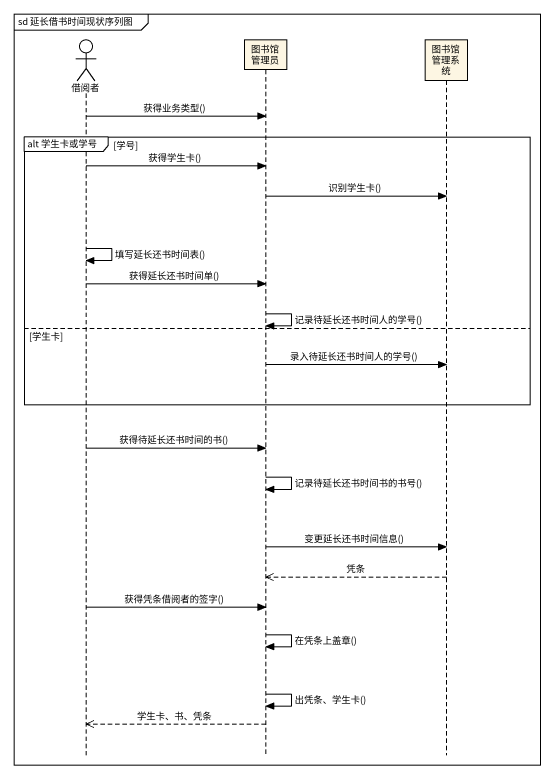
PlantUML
@startuml
mainframe sd 延长借书时间现状序列图
hide footbox
actor 借阅者
participant 图书馆管理员
participant 图书馆管理系统

借阅者 -> 图书馆管理员 : 获得业务类型()
group alt 学生卡或学号 [学号]
  借阅者 -> 图书馆管理员 : 获得学生卡()
  图书馆管理员 -> 图书馆管理系统 : 识别学生卡()
  借阅者 -> 借阅者 : 填写延长还书时间表()
  借阅者 -> 图书馆管理员 : 获得延长还书时间单()
  图书馆管理员 -> 图书馆管理员 : 记录待延长还书时间人的学号()
else 学生卡
  图书馆管理员 -> 图书馆管理系统 : 录入待延长还书时间人的学号()
end
借阅者 -> 图书馆管理员 : 获得待延长还书时间的书()
图书馆管理员 -> 图书馆管理员 : 记录待延长还书时间书的书号()
图书馆管理员 -> 图书馆管理系统 : 变更延长还书时间信息()
图书馆管理系统 -->> 图书馆管理员 : 凭条
借阅者 -> 图书馆管理员 : 获得凭条借阅者的签字()
图书馆管理员 -> 图书馆管理员 : 在凭条上盖章()
图书馆管理员 -> 图书馆管理员 : 出凭条、学生卡()
图书馆管理员 -->> 借阅者 : 学生卡、书、凭条
@enduml
